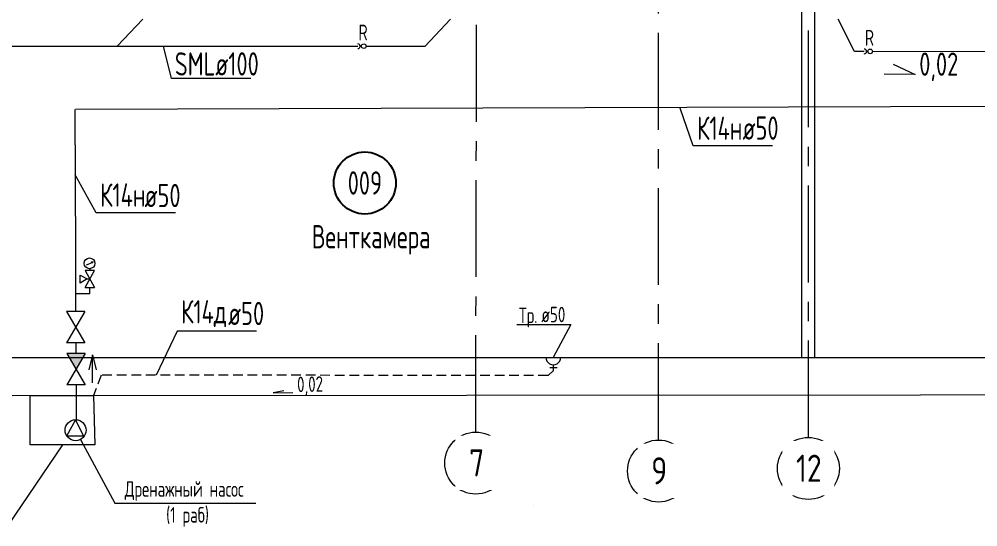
# Model space of a CAD drawing. Header units: millimetres. Extents: x -8689834 to 9419935, y -370377 to 166066.
# Drawn here: x -257967 to -245600, y -26584 to -20036 of the extents above; entities that cross this region are included whole.
import ezdxf
from ezdxf.enums import TextEntityAlignment as Align

# ---------------------------------------------------------------- set-up
doc = ezdxf.new("R2010")
doc.units = ezdxf.units.MM
doc.header["$MEASUREMENT"] = 0
doc.linetypes.add('01_base$0$DASHED2', pattern=[0.375, 0.25, -0.125])
doc.linetypes.add('CENTER', pattern=[2, 1.25, -0.25, 0.25, -0.25])
doc.layers.get('0').update_dxf_attribs({"color": 250, "lineweight": 9})
for name, color, linetype in [('PDF _0', 7, 'Continuous'), ('PDF ___Text VK', 7, 'Continuous'), ('PDF __OBORUD', 1, 'Continuous'), ('PDF __ВК-Text VK', 7, 'Continuous'), ('PDF __ВК-Text В1', 7, 'Continuous'), ('PDF __ВК-стены', 7, 'Continuous'), ('PDF __ВК-текст К2', 7, 'Continuous'), ('PDF __Дренажные насосы', 1, 'Continuous'), ('PDF __насос', 1, 'Continuous'), ('PDF _надписи ВК', 7, 'Continuous'), ('АР_Кровля дорожки', 245, 'Continuous'), ('АР_Таблицы', 250, 'Continuous')]:
    doc.layers.add(name, color=color, linetype=linetype)
doc.layers.add('PDF __ВК-К1', color=7, linetype='Continuous', true_color=0xb80000)
doc.layers.add('PDF __ВК-К14н', color=190, linetype='Continuous', true_color=0x7f00ff)
for name, color, linetype, lineweight in [('АР_Маркер экспликации', 239, 'Continuous', 13), ('АР_Номер помещения', 1, 'Continuous', 25), ('АР_Оси', 195, 'Continuous', 9), ('АР_Помещения_площадь', 19, 'Continuous', 9), ('ВК_канализация', 32, 'Continuous', 30), ('ФВ-5', 250, 'Continuous', 9)]:
    doc.layers.add(name, color=color, linetype=linetype, lineweight=lineweight)
doc.styles.add('ISOCPEUR', font='isocpeur.ttf', dxfattribs={"width": 0.7})
doc.styles.get("Standard").update_dxf_attribs({"font": 'isocpeur.ttf', "width": 0.7})
doc.styles.add('ГОСТ 2.304', font='isocpeur.ttf', dxfattribs={"width": 0.7})

# ---------------------------------------------------------------- blocks, each defined once
blk = doc.blocks.new('*U3305')
at = {"layer": 'АР_Номер помещения', "color": 7}
blk.add_circle((-15720, 4793), 400, dxfattribs=at)
at = {"layer": 'АР_Помещения_площадь', "color": 7}
blk.add_line((-13545, 633), (-13545, 633), dxfattribs=at)
at = {"color": 7, "style": 'ISOCPEUR', "width": 0.7, "flags": 1}
blk.add_attdef('КАТЕГОРИЯ', (-499, -2092), '', height=250, dxfattribs=at)
at = {"layer": 'АР_Номер помещения', "color": 7, "style": 'ISOCPEUR', "width": 0.7}
blk.add_attdef('НОМЕР_ПОМЕЩЕНИЯ', text='', height=300, dxfattribs=at).set_placement((-15720, 4793), align=Align.MIDDLE_CENTER)
at = {"layer": 'АР_Помещения_площадь', "color": 7, "lineweight": 30, "width": 0.7, "flags": 104}
blk.add_attdef('ИМЯ_ПОМЕЩЕНИЯ', text='', height=100, dxfattribs=at).set_placement((158, 1217), align=Align.MIDDLE_CENTER)
at = {"layer": 'АР_Помещения_площадь', "color": 7, "style": 'ISOCPEUR', "width": 0.7}
blk.add_attdef('ПЛОЩАДЬ_ПОМЕЩЕНИЯ', text='', height=200, dxfattribs=at).set_placement((-13540, 880), align=Align.MIDDLE_RIGHT)

msp = doc.modelspace()

# ---------------------------------------------------------------- hatches: boundary and pattern name
at = {"layer": 'ФВ-5', "ltscale": 500}
h = msp.add_hatch(color=256, dxfattribs=at)
h.dxf.hatch_style = 1
h.paths.add_polyline_path([(-257116, -24348.6), (-257350.4, -24348.6), (-257233.2, -24550)])

# ---------------------------------------------------------------- linework, layer by layer
at = {"layer": 'PDF _0', "lineweight": 13}
for points in [[(-257091.9, -23386.8), (-257182.1, -23440.9), (-257182.1, -23338.7), (-257091.9, -23386.8), (-257055.9, -23386.8)], [(-257116, -23495), (-256995.8, -23278.6), (-257116, -23278.6), (-256995.8, -23495)], [(-257116, -23495), (-256995.8, -23495)], [(-257055.9, -23579.2), (-257055.9, -23495)], [(-257055.9, -23579.2), (-257242.2, -23579.2)]]:
    msp.add_lwpolyline(points, dxfattribs=at)
at = {"layer": 'PDF _0', "color": 3, "lineweight": 13}
msp.add_arc((-251076.3, -24398.3), 95.2, 179.99999, 0.00001, dxfattribs=at)
msp.add_arc((-251076.3, -24398.3), 95.2, 179.99999, 0.00001, dxfattribs=at)
at = {"layer": 'PDF ___Text VK', "color": 3, "lineweight": 13}
msp.add_lwpolyline([(-257825.3, -24889.6), (-257007.8, -24889.6), (-256989.8, -25526.8), (-257825.3, -25526.8)], close=True, dxfattribs=at)
at = {"layer": 'PDF __OBORUD', "lineweight": 13}
for points in [[(-257098, -23206.5), (-257055.9, -23188.5), (-257013.8, -23164.4), (-257031.8, -23182.5)], [(-257013.8, -23164.4), (-257037.8, -23170.4)], [(-257055.9, -23254.6), (-257055.9, -23278.6)]]:
    msp.add_lwpolyline(points, dxfattribs=at)
msp.add_circle((-257058.9, -23185.5), 69.1, dxfattribs=at)
at = {"layer": 'PDF __ВК-Text VK', "lineweight": 13}
msp.add_lwpolyline([(-246690.3, -20617.8), (-246407.8, -20747.9), (-246810.5, -20747.2)], dxfattribs=at)
at = {"layer": 'PDF __ВК-Text В1', "lineweight": 13}
msp.add_lwpolyline([(-254553.3, -24830.2), (-254689.1, -24856), (-254435.8, -24850.8)], dxfattribs=at)
at = {"layer": 'PDF __ВК-К1', "lineweight": 13}
msp.add_lwpolyline([(-251247.7, -24400.4), (-250900.6, -24400.4)], dxfattribs=at)
at = {"layer": 'PDF __ВК-К1', "color": 244, "lineweight": 13, "true_color": 0x991b1e}
for points in [[(-251247.7, -24400.4), (-250900.6, -24400.4)], [(-251027.6, -24531.6), (-251120.7, -24531.6)], [(-251027.6, -24531.6), (-251120.7, -24531.6)], [(-251074.1, -24565.5), (-251074.1, -24497.8)], [(-251074.1, -24565.5), (-251074.1, -24497.8)]]:
    msp.add_lwpolyline(points, dxfattribs=at)
at = {"layer": 'PDF __ВК-К14н', "color": 152, "lineweight": 13, "true_color": 0x2776bb}
for points in [[(-257248.2, -21202.2), (-257242.2, -23038.2)], [(-257242.2, -23038.2), (-257242.2, -23807.6)], [(-257237.4, -24210.4), (-257236.2, -24348.6)], [(-257230.2, -24751.3), (-257230.2, -25202.2)]]:
    msp.add_lwpolyline(points, dxfattribs=at)
at = {"layer": 'PDF __ВК-стены', "color": 18, "lineweight": 13, "true_color": 0x000000}
for points in [[(-247875, 2298.1), (-247875, -24400.4)], [(-247705.7, 2298.1), (-247705.7, -24400.4)], [(-286311.3, -24400.4), (-222911.6, -24400.4)], [(-357632.8, -24960.8), (-222911.6, -24866.1)]]:
    msp.add_lwpolyline(points, dxfattribs=at)
at = {"layer": 'PDF __ВК-текст К2', "lineweight": 13}
for points in [[(-257175, -25456.5), (-256731.2, -26279.7), (-256683.1, -26279.7), (-254915.8, -26279.7)], [(-257407.5, -25526.8), (-258112.8, -26566), (-258160.9, -26566), (-260442.2, -26566)]]:
    msp.add_lwpolyline(points, dxfattribs=at)
at = {"layer": 'PDF __Дренажные насосы', "lineweight": 13}
msp.add_circle((-257239.2, -25337.4), 135.2, dxfattribs=at)
at = {"layer": 'PDF __насос', "lineweight": 13}
for points in [[(-257239.1, -25201.9), (-257138.2, -25415.8), (-257358.1, -25415.8)], [(-257239.1, -25201.9), (-257358.1, -25415.8)]]:
    msp.add_lwpolyline(points, dxfattribs=at)
at = {"layer": 'PDF _надписи ВК', "lineweight": 13}
for points in [[(-257120.2, -23807.6), (-257354.6, -24210.4)], [(-257120.2, -23807.6), (-257354.6, -23807.6), (-257120.2, -24210.4), (-257354.6, -24210.4)], [(-257116, -24348.6), (-257350.4, -24751.3)], [(-257116, -24348.6), (-257350.4, -24348.6), (-257116, -24751.3), (-257350.4, -24751.3)]]:
    msp.add_lwpolyline(points, dxfattribs=at)
at = {"layer": 'АР_Кровля дорожки', "color": 152, "lineweight": 13, "ltscale": 500, "true_color": 0x2776bb}
msp.add_lwpolyline([(-233297.8, -21129.6), (-234903.3, -21129.6), (-257242.3, -21202.2)], dxfattribs=at)
at = {"layer": 'АР_Кровля дорожки', "color": 7, "lineweight": 13, "ltscale": 500}
for points in [[(-257022.9, -24725.1), (-257022.9, -24365.5), (-257066.6, -24558.8)], [(-257022.9, -24365.5), (-256975.1, -24558.8)]]:
    msp.add_lwpolyline(points, dxfattribs=at)
at = {"layer": 'АР_Кровля дорожки', "color": 3, "linetype": '01_base$0$DASHED2', "lineweight": 13, "ltscale": 500}
msp.add_lwpolyline([(-251074.1, -24565.5), (-251145, -24633.5), (-256907.3, -24626.1), (-257009.9, -24889.6)], dxfattribs=at)
at = {"layer": 'АР_Оси', "color": 18, "linetype": 'CENTER', "lineweight": 13, "ltscale": 1000, "true_color": 0x000000}
for p, q in [((-249718.9, -25463.9), (-249718.9, 5845.3)), ((-247786.1, -25430.9), (-247786.1, 5707.8))]:
    msp.add_line(p, q, dxfattribs=at)
at = {"layer": 'АР_Оси', "color": 18, "lineweight": 13, "ltscale": 0.5, "true_color": 0x000000}
for centre in [(-252077, -25761.3), (-249718.9, -25863.9), (-247786.1, -25830.9)]:
    msp.add_circle(centre, 400, dxfattribs=at)
at = {"layer": 'ВК_канализация', "color": 244, "lineweight": 13, "ltscale": 500, "true_color": 0x991b1e}
for points in [[(-256373.3, -20036.8), (-256701.7, -20384.5)], [(-252402.8, -20036.8), (-252731.2, -20384.5)], [(-247066, -20453), (-247192.7, -20452.1), (-247401.6, -20036)], [(-258226.6, -20384.3), (-253598.4, -20384.9)], [(-253551.7, -20384.5), (-253568.4, -20384.7)], [(-253491.7, -20384.5), (-252731.2, -20384.5)], [(-247019.3, -20452.6), (-247036, -20452.7)], [(-239126.2, -20461.1), (-246959.3, -20452.4)]]:
    msp.add_lwpolyline(points, dxfattribs=at)
at = {"layer": 'ВК_канализация', "color": 18, "lineweight": 13, "ltscale": 500, "true_color": 0x000000}
for points in [[(-254978.3, -20802.9), (-256002.2, -20802.9), (-256107.4, -20383.2)], [(-248247.9, -21671.4), (-249271.8, -21671.4), (-249441.9, -21182.7)], [(-255948.8, -22532.9), (-256972.7, -22532.9), (-257245.4, -22044.5)], [(-251547.7, -23972.2), (-250851, -23972.2), (-251076.3, -24398.3)], [(-254904.3, -24062.2), (-255928.2, -24062.2), (-256198.7, -24626.1)]]:
    msp.add_lwpolyline(points, dxfattribs=at)
at = {"layer": 'ВК_канализация', "color": 244, "lineweight": 13, "ltscale": 500, "true_color": 0x991b1e}
for centre in [(-253521.7, -20384.3), (-246989.3, -20452.3)]:
    msp.add_circle(centre, 30, dxfattribs=at)
for centre in [(-253598.4, -20384.9), (-247066, -20453)]:
    msp.add_arc(centre, 30, 270.50316, 90.50316, dxfattribs=at)

# ---------------------------------------------------------------- texts
at = {"layer": 'АР_Таблицы', "lineweight": 13, "ltscale": 100, "insert": (-255524.8, -22882.6), "char_height": 300, "width": 4196.36, "attachment_point": 4, "style": 'ISOCPEUR'}
msp.add_mtext('\\pxi-1,l1,qc,t1,5;{\\C256;\\c0;Венткамера}', dxfattribs=at)
at = {"layer": 'АР_Таблицы', "lineweight": 13, "ltscale": 100, "insert": (-254381.7, -24770.8), "char_height": 200, "width": 7500, "attachment_point": 4, "rotation": 1.16501, "style": 'ISOCPEUR'}
msp.add_mtext('\\pxi-1,l1,t1,5;0,02', dxfattribs=at)
at = {"layer": 'ВК_канализация', "color": 18, "lineweight": 13, "ltscale": 100, "true_color": 0x000000, "attachment_point": 4, "style": 'ISOCPEUR'}
for s, insert, char_height, width in [('R', (-253590, -20209.1), 205.4, 5730.034), ('R', (-247057.7, -20277.1), 205.4, 5730.034), ('\\pxi-1,l1,t1,5;SMLø100', (-255958.9, -20613.4), 300, 2224.257), ('К14н', (-249223.6, -21443), 300, 5891.51), ('\\pxi-1,l1,t1,5;ø50', (-248635.4, -21440.9), 300, 7500), ('К14н', (-256924.5, -22304.5), 300, 5891.51), ('\\pxi-1,l1,t1,5;ø50', (-256349.9, -22310.9), 300, 7500), ('К14д', (-255880, -23833.8), 300, 5891.51), ('\\pxi-1,l1,t1,5;ø50', (-255271.7, -23832.2), 300, 7500), ('Тр.', (-251519.8, -23883.7), 200, 5891.51), ('\\pxi-1,l1,t1,5;ø50', (-251231.3, -23845.6), 200, 7500), ('\\pxqc;Дренажный насос\\P (1 раб)', (-258785.6, -26289.7), 200, 5891.51)]:
    msp.add_mtext(s, dxfattribs=dict(at, insert=insert, char_height=char_height, width=width))
at = {"layer": 'ВК_канализация', "color": 18, "lineweight": 13, "ltscale": 100, "true_color": 0x000000, "insert": (-245853, -20652.1), "char_height": 300, "width": 5891.51, "attachment_point": 6, "rotation": 359.89891, "style": 'ISOCPEUR'}
msp.add_mtext('0,02', dxfattribs=at)

# ---------------------------------------------------------------- next in the draw order: texts
at = {"layer": 'АР_Оси', "color": 18, "lineweight": 13, "true_color": 0x000000, "char_height": 350, "attachment_point": 1, "line_spacing_factor": 1.149209, "style": 'ГОСТ 2.304', "bg_fill": 2}
for s, insert in [('{\\W0.8;7}', (-252163.7, -25583.6)), ('{\\W0.8;9}', (-249813.6, -25686.1))]:
    msp.add_mtext(s, dxfattribs=dict(at, insert=insert))
at = {"layer": 'АР_Оси', "color": 18, "lineweight": 13, "true_color": 0x000000, "insert": (-247945.5, -25653.2), "char_height": 350, "width": 318.218, "attachment_point": 1, "line_spacing_factor": 1.149209, "style": 'ГОСТ 2.304', "bg_fill": 2}
msp.add_mtext('{\\W0.8;12}', dxfattribs=at)

# ---------------------------------------------------------------- next in the draw order: linework, layer by layer
at = {"layer": 'АР_Оси', "color": 18, "linetype": 'CENTER', "lineweight": 13, "ltscale": 1000, "true_color": 0x000000}
msp.add_line((-252077, -25361.3), (-252014.2, 5827.2), dxfattribs=at)

# ---------------------------------------------------------------- next in the draw order: block references
at = {"layer": 'АР_Маркер экспликации', "color": 7, "lineweight": 13}
ref = msp.add_blockref('*U3305', (-237788, -26942.3), dxfattribs=at)
ref.add_attrib('НОМЕР_ПОМЕЩЕНИЯ', '009', dxfattribs={"layer": 'АР_Номер помещения', "color": 7, "height": 300, "style": 'ISOCPEUR', "width": 0.7}).set_placement((-253507.7, -22148.9), align=Align.MIDDLE_CENTER)

doc.saveas('drawing.dxf')
